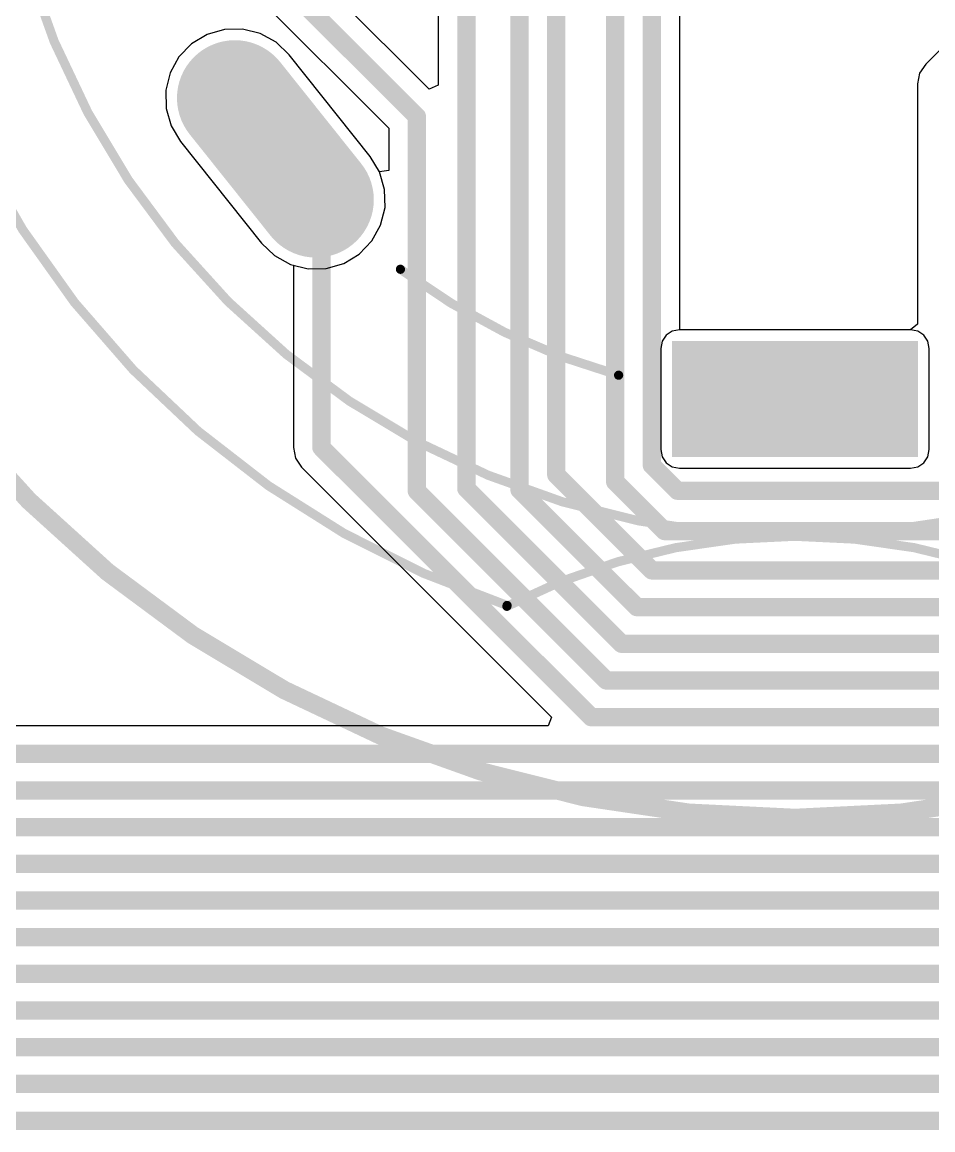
# Model space of a CAD drawing. Header units: millimetres. Extents: x 0.99 to 9.85, y 0.8 to 4.18.
# Drawn here: x 4.26 to 4.756, y 2.307 to 2.91 of the extents above; entities that cross this region are included whole.
import ezdxf

# ---------------------------------------------------------------- set-up
doc = ezdxf.new("R2010")
doc.units = ezdxf.units.MM
doc.header["$MEASUREMENT"] = 0
for name, color, linetype in [('BottomLayer', 5, 'Continuous'), ('BottomSolder', 6, 'Continuous'), ('MultiLayer', 9, 'Continuous'), ('PadHoleLayer', 156, 'Continuous'), ('TopLayer', 1, 'Continuous'), ('TopOverlay', 2, 'Continuous'), ('TopSolder', 216, 'Continuous')]:
    doc.layers.add(name, color=color, linetype=linetype)

# ---------------------------------------------------------------- blocks, each defined once
blk = doc.blocks.new('QS30_1_98')
at = {"layer": 'BottomLayer', "const_width": 0.05512}
blk.add_lwpolyline([(-0.30528, -0.19813), (-0.26109, -0.25353)], dxfattribs=at)
at = {"layer": 'BottomLayer', "const_width": 0.02756}
for points in [[(-0.31905, -0.19813, 1), (-0.2915, -0.19813, 1)], [(-0.27487, -0.25353, 1), (-0.24731, -0.25353, 1)]]:
    blk.add_lwpolyline(points, format="xyb", close=True, dxfattribs=at)
at = {"layer": 'BottomLayer'}
blk.add_solid([(-0.06299, -0.38976), (0.06299, -0.38976), (-0.06299, -0.33465), (0.06299, -0.33465)], dxfattribs=at)
at = {"layer": 'BottomSolder', "const_width": 0.06312}
blk.add_lwpolyline([(-0.30528, -0.19813), (-0.26109, -0.25353)], dxfattribs=at)
at = {"layer": 'BottomSolder', "const_width": 0.03156}
for points in [[(-0.32105, -0.19813, 1), (-0.2895, -0.19813, 1)], [(-0.27687, -0.25353, 1), (-0.24531, -0.25353, 1)]]:
    blk.add_lwpolyline(points, format="xyb", close=True, dxfattribs=at)
at = {"layer": 'BottomSolder'}
blk.add_solid([(-0.06699, -0.39376), (0.06699, -0.39376), (-0.06699, -0.33065), (0.06699, -0.33065)], dxfattribs=at)
at = {"layer": 'MultiLayer', "const_width": 0.05512}
blk.add_lwpolyline([(-0.30528, -0.19813), (-0.26109, -0.25353)], dxfattribs=at)
at = {"layer": 'MultiLayer', "const_width": 0.02756}
for points in [[(-0.31905, -0.19813, 1), (-0.2915, -0.19813, 1)], [(-0.27487, -0.25353, 1), (-0.24731, -0.25353, 1)]]:
    blk.add_lwpolyline(points, format="xyb", close=True, dxfattribs=at)
at = {"layer": 'MultiLayer'}
blk.add_solid([(-0.06299, -0.38976), (0.06299, -0.38976), (-0.06299, -0.33465), (0.06299, -0.33465)], dxfattribs=at)
at = {"layer": 'PadHoleLayer', "const_width": 0.00787}
for points in [[(-0.2691, -0.26244), (-0.31574, -0.20395, -1), (-0.29727, -0.18922), (-0.25063, -0.24771, -1)], [(-0.0374, -0.35039), (0.0374, -0.35039, -1), (0.0374, -0.37402), (-0.0374, -0.37402, -1)]]:
    blk.add_lwpolyline(points, format="xyb", close=True, dxfattribs=at)
at = {"layer": 'TopLayer', "const_width": 0.05512}
blk.add_lwpolyline([(-0.30528, -0.19813), (-0.26109, -0.25353)], dxfattribs=at)
at = {"layer": 'TopLayer', "const_width": 0.02756}
for points in [[(-0.31905, -0.19813, 1), (-0.2915, -0.19813, 1)], [(-0.27487, -0.25353, 1), (-0.24731, -0.25353, 1)]]:
    blk.add_lwpolyline(points, format="xyb", close=True, dxfattribs=at)
at = {"layer": 'TopLayer'}
blk.add_solid([(-0.06299, -0.38976), (0.06299, -0.38976), (-0.06299, -0.33465), (0.06299, -0.33465)], dxfattribs=at)
at = {"layer": 'TopOverlay'}
for points, const_width in [([(0.59055, 0, 1), (-0.59055, 0, 1)], 0.01), ([(0.43701, 0, 1), (-0.43701, 0, 1)], 0.005), ([(-0.21629, -0.29146, 1), (-0.21379, -0.29146, 1)], 0.0025), ([(-0.09738, -0.34921, 1), (-0.09488, -0.34921, 1)], 0.0025), ([(-0.15826, -0.47519, 1), (-0.15576, -0.47519, 1)], 0.0025), ([(-0.15817, -0.47474, 1), (-0.15567, -0.47474, 1)], 0.0025)]:
    blk.add_lwpolyline(points, format="xyb", close=True, dxfattribs=dict(at, const_width=const_width))
at = {"layer": 'TopOverlay', "const_width": 0.005}
for points in [[(-0.15692, -0.47474, -6.211314), (0.15694, -0.47473)], [(-0.09613, -0.34921, -0.092015), (-0.21504, -0.29146)], [(-0.15701, -0.47519, -0.243188), (0.15701, -0.47519)]]:
    blk.add_lwpolyline(points, format="xyb", dxfattribs=at)
at = {"layer": 'TopSolder', "const_width": 0.06312}
blk.add_lwpolyline([(-0.30528, -0.19813), (-0.26109, -0.25353)], dxfattribs=at)
at = {"layer": 'TopSolder', "const_width": 0.03156}
for points in [[(-0.32105, -0.19813, 1), (-0.2895, -0.19813, 1)], [(-0.27687, -0.25353, 1), (-0.24531, -0.25353, 1)]]:
    blk.add_lwpolyline(points, format="xyb", close=True, dxfattribs=at)
at = {"layer": 'TopSolder'}
blk.add_solid([(-0.06699, -0.39376), (0.06699, -0.39376), (-0.06699, -0.33065), (0.06699, -0.33065)], dxfattribs=at)

msp = doc.modelspace()

# ---------------------------------------------------------------- linework, layer by layer
at = {"layer": 'BottomLayer'}
for p, q in [((4.37018, 2.90651), (4.36068, 2.90377)), ((4.38007, 2.90669), (4.37018, 2.90651)), ((4.38967, 2.90431), (4.38007, 2.90669)), ((4.35221, 2.89866), (4.34535, 2.89154)), ((4.36068, 2.90377), (4.35221, 2.89866)), ((4.39832, 2.89953), (4.38967, 2.90431)), ((4.40545, 2.89266), (4.39832, 2.89953)), ((4.44963, 2.83726), (4.40545, 2.89266)), ((4.34535, 2.89154), (4.34056, 2.88289)), ((4.34056, 2.88289), (4.33818, 2.87329)), ((4.33818, 2.87329), (4.33837, 2.8634)), ((4.33837, 2.8634), (4.3411, 2.8539)), ((4.3411, 2.8539), (4.34621, 2.84543)), ((4.34621, 2.84543), (4.39039, 2.79002)), ((4.45473, 2.82879), (4.44963, 2.83726)), ((4.45747, 2.81929), (4.45473, 2.82879)), ((4.45766, 2.8094), (4.45747, 2.81929)), ((4.45528, 2.7998), (4.45766, 2.8094)), ((4.45049, 2.79114), (4.45528, 2.7998)), ((4.39039, 2.79002), (4.39752, 2.78316)), ((4.44363, 2.78402), (4.45049, 2.79114)), ((4.43516, 2.77892), (4.44363, 2.78402)), ((4.39752, 2.78316), (4.40617, 2.77838)), ((4.40617, 2.77838), (4.41577, 2.77599)), ((4.42566, 2.77618), (4.43516, 2.77892)), ((4.41577, 2.77599), (4.42566, 2.77618)), ((4.61421, 2.74195), (4.6109, 2.73974)), ((4.61811, 2.74272), (4.61421, 2.74195)), ((4.74409, 2.74272), (4.61811, 2.74272)), ((4.748, 2.74195), (4.74409, 2.74272)), ((4.7513, 2.73974), (4.748, 2.74195)), ((4.60869, 2.73643), (4.60791, 2.73253)), ((4.6109, 2.73974), (4.60869, 2.73643)), ((4.75351, 2.73643), (4.7513, 2.73974)), ((4.75429, 2.73253), (4.75351, 2.73643)), ((4.60791, 2.73253), (4.60791, 2.67741)), ((4.75429, 2.67741), (4.75429, 2.73253)), ((4.60791, 2.67741), (4.60869, 2.67351)), ((4.75351, 2.67351), (4.75429, 2.67741)), ((4.60869, 2.67351), (4.6109, 2.6702)), ((4.6109, 2.6702), (4.61421, 2.66799)), ((4.748, 2.66799), (4.7513, 2.6702)), ((4.7513, 2.6702), (4.75351, 2.67351)), ((4.61421, 2.66799), (4.61811, 2.66721)), ((4.61811, 2.66721), (4.74409, 2.66721)), ((4.74409, 2.66721), (4.748, 2.66799))]:
    msp.add_line(p, q, dxfattribs=at)
at = {"layer": 'TopLayer'}
for p, q in [((4.99857, 3.13374), (4.75236, 2.88754)), ((4.48171, 2.87392), (4.36618, 2.98945)), ((4.48671, 2.96742), (4.48671, 2.87599)), ((4.37498, 2.93739), (4.45971, 2.85267)), ((4.6184, 2.74272), (4.6184, 2.92549)), ((4.37018, 2.90651), (4.36068, 2.90377)), ((4.38007, 2.90669), (4.37018, 2.90651)), ((4.38967, 2.90431), (4.38007, 2.90669)), ((4.35221, 2.89866), (4.34535, 2.89154)), ((4.36068, 2.90377), (4.35221, 2.89866)), ((4.39832, 2.89953), (4.38967, 2.90431)), ((4.40545, 2.89266), (4.39832, 2.89953)), ((4.44963, 2.83726), (4.40545, 2.89266)), ((4.34535, 2.89154), (4.34056, 2.88289)), ((4.75236, 2.88754), (4.74905, 2.88258)), ((4.34056, 2.88289), (4.33818, 2.87329)), ((4.74905, 2.88258), (4.74788, 2.87672)), ((4.48671, 2.87599), (4.48171, 2.87392)), ((4.74788, 2.87672), (4.74788, 2.74583)), ((4.33818, 2.87329), (4.33837, 2.8634)), ((4.33837, 2.8634), (4.3411, 2.8539)), ((4.3411, 2.8539), (4.34621, 2.84543)), ((4.45971, 2.85267), (4.45971, 2.82959)), ((4.34621, 2.84543), (4.39039, 2.79002)), ((4.45473, 2.82879), (4.44963, 2.83726)), ((4.45971, 2.82959), (4.45473, 2.82879)), ((4.39039, 2.79002), (4.39752, 2.78316)), ((4.39752, 2.78316), (4.40617, 2.77838)), ((4.40617, 2.77838), (4.40771, 2.77799)), ((4.40771, 2.77799), (4.40771, 2.67858)), ((4.74409, 2.74272), (4.6184, 2.74272)), ((4.74788, 2.74583), (4.74409, 2.74272)), ((4.40771, 2.67858), (4.40887, 2.67273)), ((4.40887, 2.67273), (4.41219, 2.66776)), ((4.41219, 2.66776), (4.54848, 2.53147)), ((4.54848, 2.53147), (4.54656, 2.52685)), ((4.54656, 2.52685), (3.54778, 2.52685))]:
    msp.add_line(p, q, dxfattribs=at)
at = {"layer": 'TopLayer', "const_width": 0.01}
for points in [[(4.551, 2.66372), (4.551, 3.36646)], [(4.531, 2.65543), (4.531, 3.155)], [(4.58311, 2.65989), (4.58311, 3.13836)], [(4.34742, 2.98658), (4.475, 2.859)], [(4.502, 2.65615), (4.502, 2.97375)], [(4.60311, 2.66889), (4.60311, 2.93183)], [(4.475, 2.65486), (4.475, 2.859)], [(4.39792, 2.84134), (4.423, 2.81626)], [(4.423, 2.67858), (4.423, 2.81626)], [(4.423, 2.67858), (4.57002, 2.53156)], [(4.60311, 2.66889), (4.617, 2.655)], [(4.551, 2.66372), (4.60316, 2.61156)], [(4.58311, 2.65989), (4.61, 2.633)], [(4.475, 2.65486), (4.5783, 2.55156)], [(4.502, 2.65615), (4.58659, 2.57156)], [(4.531, 2.65543), (4.59487, 2.59156)], [(4.617, 2.655), (5.424, 2.655)], [(4.61, 2.633), (5.41428, 2.633)], [(4.60316, 2.61156), (5.40744, 2.61156)], [(4.59487, 2.59156), (5.39544, 2.59156)], [(4.58659, 2.57156), (5.38716, 2.57156)], [(4.5783, 2.55156), (5.37887, 2.55156)], [(4.57002, 2.53156), (5.37059, 2.53156)], [(3.54144, 2.51156), (5.36044, 2.51156)], [(3.53044, 2.49156), (5.34987, 2.49156)], [(3.52144, 2.47156), (5.34159, 2.47156)], [(3.51173, 2.45156), (5.3333, 2.45156)], [(3.50344, 2.43156), (5.32502, 2.43156)], [(3.49101, 2.41156), (5.31674, 2.41156)], [(3.48272, 2.39156), (5.30845, 2.39156)], [(3.47444, 2.37156), (5.30017, 2.37156)], [(3.46344, 2.35156), (5.29188, 2.35156)], [(3.45015, 2.33156), (5.28244, 2.33156)], [(3.44186, 2.31156), (5.27416, 2.31156)]]:
    msp.add_lwpolyline(points, dxfattribs=at)
at = {"layer": 'TopLayer', "const_width": 0.005}
for points in [[(4.4725, 2.859, 1), (4.4775, 2.859, 1)], [(4.4725, 2.859, 1), (4.4775, 2.859, 1)], [(4.39542, 2.84134, 1), (4.40042, 2.84134, 1)], [(4.4205, 2.81626, 1), (4.4255, 2.81626, 1)], [(4.4205, 2.81626, 1), (4.4255, 2.81626, 1)], [(4.4205, 2.67858, 1), (4.4255, 2.67858, 1)], [(4.4205, 2.67858, 1), (4.4255, 2.67858, 1)], [(4.60061, 2.66889, 1), (4.60561, 2.66889, 1)], [(4.60061, 2.66889, 1), (4.60561, 2.66889, 1)], [(4.5485, 2.66372, 1), (4.5535, 2.66372, 1)], [(4.5485, 2.66372, 1), (4.5535, 2.66372, 1)], [(4.58061, 2.65989, 1), (4.58561, 2.65989, 1)], [(4.58061, 2.65989, 1), (4.58561, 2.65989, 1)], [(4.4725, 2.65486, 1), (4.4775, 2.65486, 1)], [(4.4725, 2.65486, 1), (4.4775, 2.65486, 1)], [(4.4995, 2.65615, 1), (4.5045, 2.65615, 1)], [(4.4995, 2.65615, 1), (4.5045, 2.65615, 1)], [(4.5285, 2.65543, 1), (4.5335, 2.65543, 1)], [(4.5285, 2.65543, 1), (4.5335, 2.65543, 1)], [(4.6145, 2.655, 1), (4.6195, 2.655, 1)], [(4.6145, 2.655, 1), (4.6195, 2.655, 1)], [(4.6075, 2.633, 1), (4.6125, 2.633, 1)], [(4.6075, 2.633, 1), (4.6125, 2.633, 1)], [(4.60066, 2.61156, 1), (4.60566, 2.61156, 1)], [(4.60066, 2.61156, 1), (4.60566, 2.61156, 1)], [(4.59237, 2.59156, 1), (4.59737, 2.59156, 1)], [(4.59237, 2.59156, 1), (4.59737, 2.59156, 1)], [(4.58409, 2.57156, 1), (4.58909, 2.57156, 1)], [(4.58409, 2.57156, 1), (4.58909, 2.57156, 1)], [(4.5758, 2.55156, 1), (4.5808, 2.55156, 1)], [(4.5758, 2.55156, 1), (4.5808, 2.55156, 1)], [(4.56752, 2.53156, 1), (4.57252, 2.53156, 1)], [(4.56752, 2.53156, 1), (4.57252, 2.53156, 1)]]:
    msp.add_lwpolyline(points, format="xyb", close=True, dxfattribs=at)

# ---------------------------------------------------------------- block references
msp.add_blockref('QS30_1_98', (4.6811, 3.06717))

doc.saveas('drawing.dxf')
